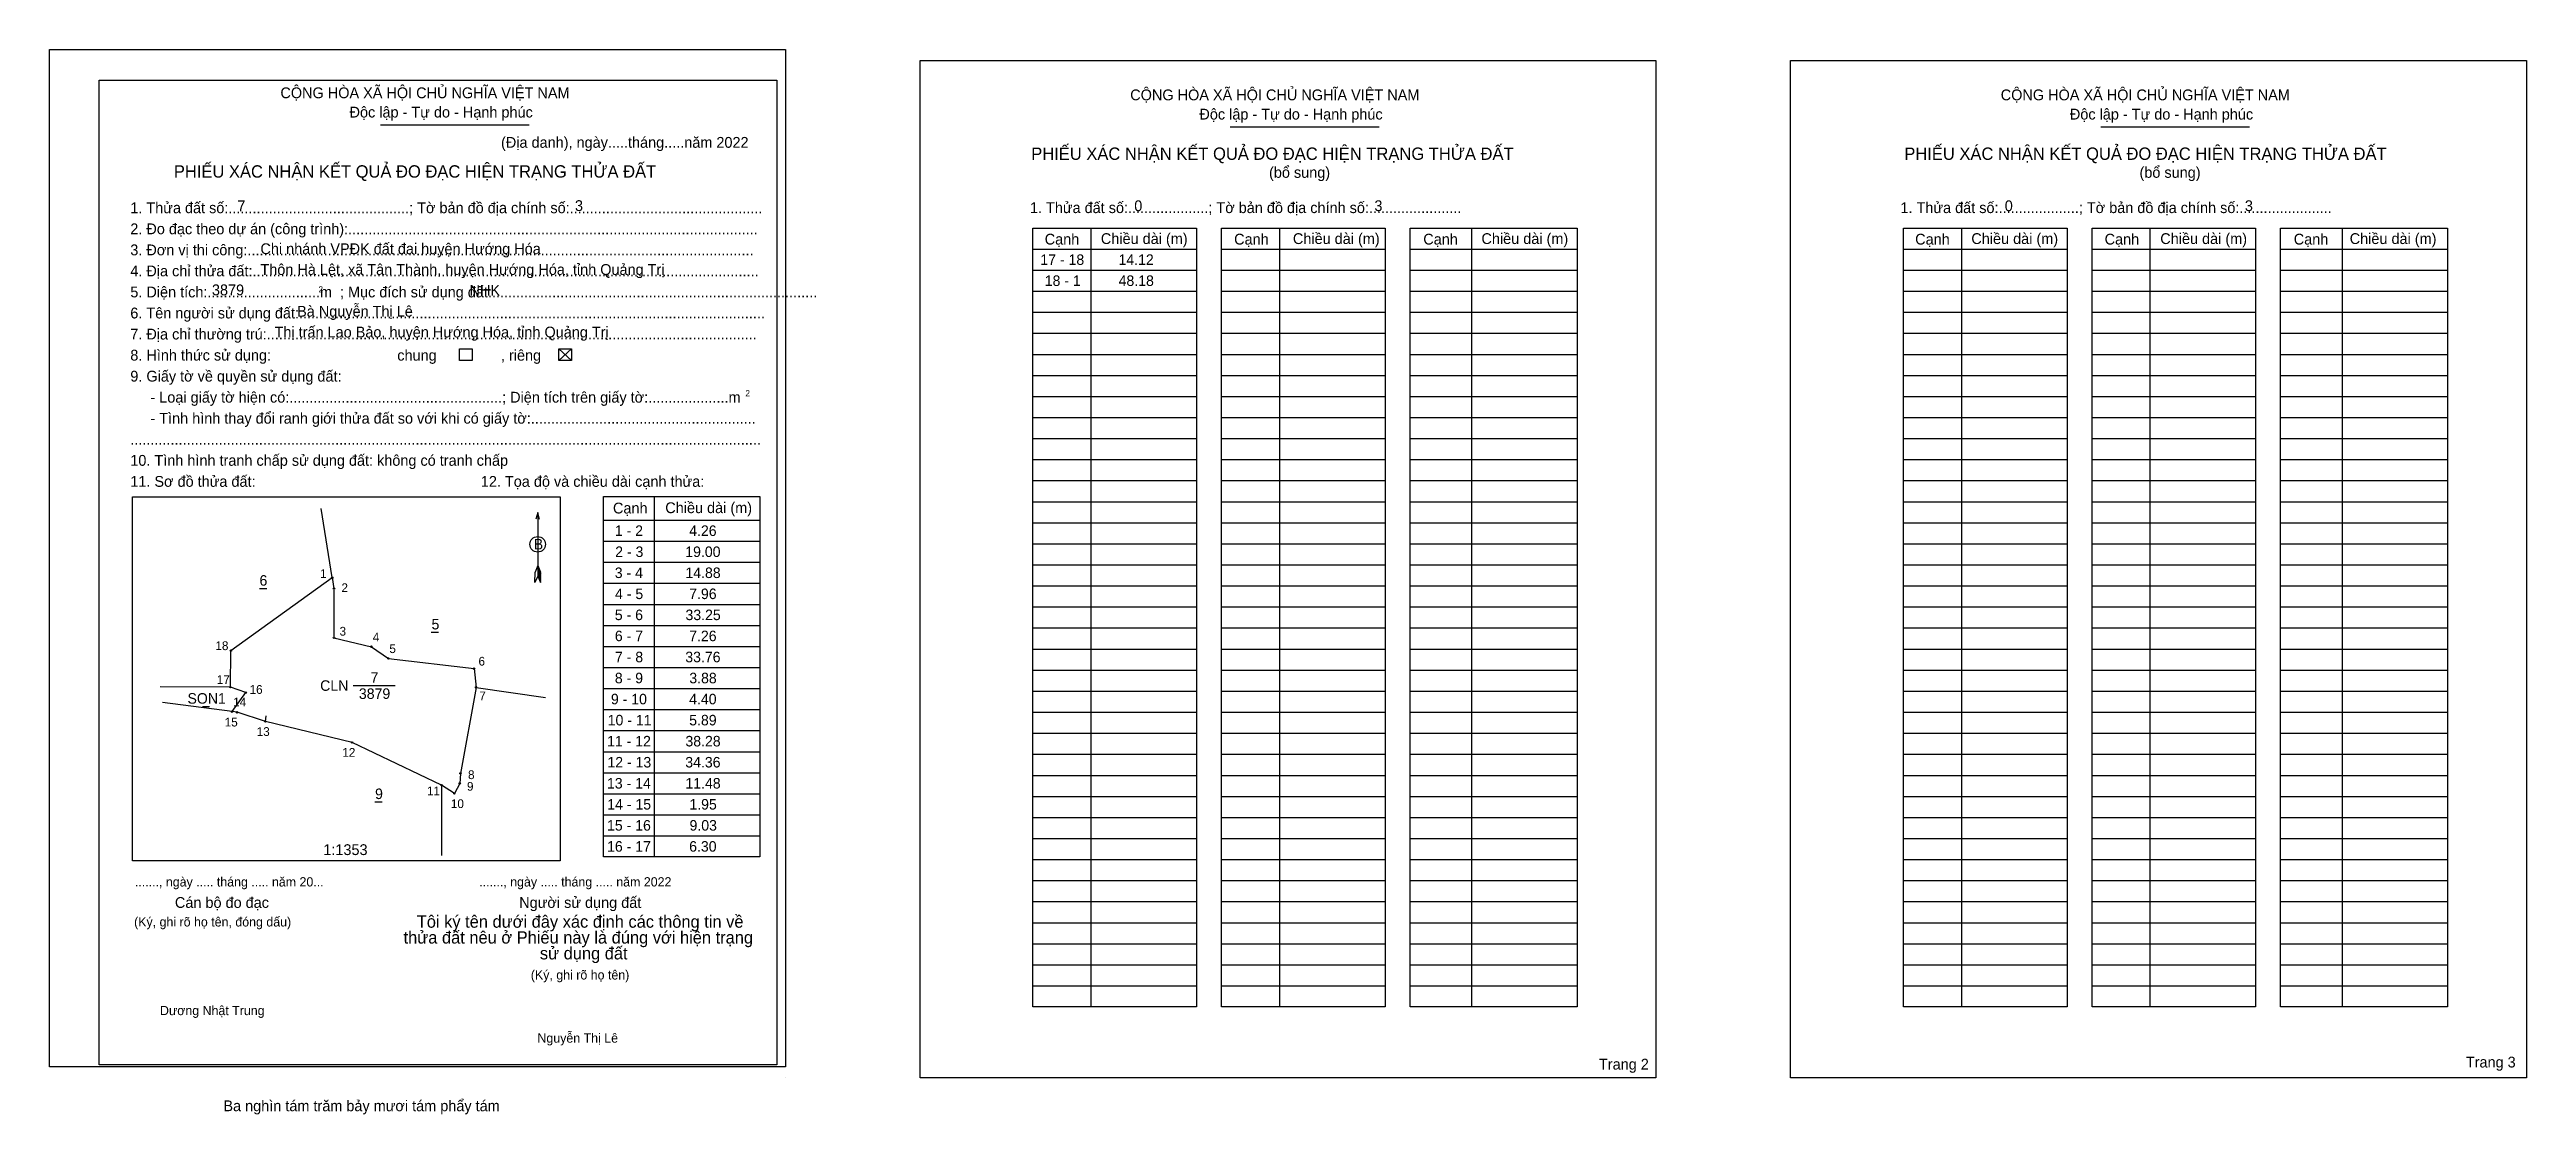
# Model space of a CAD drawing. Extents: x 538762 to 539718, y 1838545 to 1838956.
import ezdxf

# ---------------------------------------------------------------- set-up
doc = ezdxf.new("R2010")
doc.units = 0
for name, color, linetype in [('Level 1', 7, 'Continuous'), ('Level 10', 7, 'Continuous'), ('Level 11', 7, 'Continuous'), ('Level 13', 7, 'Continuous'), ('Level 2', 7, 'Continuous'), ('Level 27', 7, 'Continuous'), ('Level 29', 7, 'Continuous'), ('Level 3', 7, 'Continuous'), ('Level 36', 7, 'Continuous'), ('Level 48', 7, 'Continuous'), ('Level 50', 7, 'Continuous'), ('Level 52', 7, 'Continuous'), ('Level 6', 7, 'Continuous'), ('Level 9', 7, 'Continuous')]:
    doc.layers.add(name, color=color, linetype=linetype)

msp = doc.modelspace()

# ---------------------------------------------------------------- linework, layer by layer
at = {"layer": 'Level 1'}
for p, q in [((538762.29, 1838951.85), (538762.29, 1838951.85)), ((539098.06, 1838951.85), (539098.06, 1838951.85)), ((538889.93, 1838926.95), (538947.34, 1838926.95)), ((539217.74, 1838926.16), (539275.15, 1838926.16)), ((539553.52, 1838926.16), (539610.93, 1838926.16)), ((539163.98, 1838887.13), (539163.98, 1838586.54)), ((539236.71, 1838887.13), (539236.71, 1838586.54)), ((539310.8, 1838887.13), (539310.8, 1838586.54)), ((539499.76, 1838887.13), (539499.76, 1838586.54)), ((539572.49, 1838887.13), (539572.49, 1838586.54)), ((539646.58, 1838887.13), (539646.58, 1838586.54)), ((539141.64, 1838879), (539204.74, 1838879)), ((539214.37, 1838879), (539277.47, 1838879)), ((539287.11, 1838879), (539351.56, 1838879)), ((539477.42, 1838879), (539540.52, 1838879)), ((539550.15, 1838879), (539613.25, 1838879)), ((539622.88, 1838879), (539687.33, 1838879)), ((539141.64, 1838870.88), (539204.74, 1838870.88)), ((539214.37, 1838870.88), (539277.47, 1838870.88)), ((539287.11, 1838870.88), (539351.56, 1838870.88)), ((539477.42, 1838870.88), (539540.52, 1838870.88)), ((539550.15, 1838870.88), (539613.25, 1838870.88)), ((539622.88, 1838870.88), (539687.33, 1838870.88)), ((539141.64, 1838862.75), (539204.74, 1838862.75)), ((539214.37, 1838862.75), (539277.47, 1838862.75)), ((539287.11, 1838862.75), (539351.56, 1838862.75)), ((539477.42, 1838862.75), (539540.52, 1838862.75)), ((539550.15, 1838862.75), (539613.25, 1838862.75)), ((539622.88, 1838862.75), (539687.33, 1838862.75)), ((539141.64, 1838854.63), (539204.74, 1838854.63)), ((539141.64, 1838846.51), (539204.74, 1838846.51)), ((539214.37, 1838854.63), (539277.47, 1838854.63)), ((539214.37, 1838846.51), (539277.47, 1838846.51)), ((539287.11, 1838854.63), (539351.56, 1838854.63)), ((539287.11, 1838846.51), (539351.56, 1838846.51)), ((539477.42, 1838854.63), (539540.52, 1838854.63)), ((539477.42, 1838846.51), (539540.52, 1838846.51)), ((539550.15, 1838854.63), (539613.25, 1838854.63)), ((539550.15, 1838846.51), (539613.25, 1838846.51)), ((539622.88, 1838854.63), (539687.33, 1838854.63)), ((539622.88, 1838846.51), (539687.33, 1838846.51)), ((538958.73, 1838840.49), (538963.61, 1838835.95)), ((538958.73, 1838835.95), (538963.61, 1838840.49)), ((539141.64, 1838838.38), (539204.74, 1838838.38)), ((539214.37, 1838838.38), (539277.47, 1838838.38)), ((539287.11, 1838838.38), (539351.56, 1838838.38)), ((539477.42, 1838838.38), (539540.52, 1838838.38)), ((539550.15, 1838838.38), (539613.25, 1838838.38)), ((539622.88, 1838838.38), (539687.33, 1838838.38)), ((539141.64, 1838830.26), (539204.74, 1838830.26)), ((539214.37, 1838830.26), (539277.47, 1838830.26)), ((539287.11, 1838830.26), (539351.56, 1838830.26)), ((539477.42, 1838830.26), (539540.52, 1838830.26)), ((539550.15, 1838830.26), (539613.25, 1838830.26)), ((539622.88, 1838830.26), (539687.33, 1838830.26)), ((539141.64, 1838822.13), (539204.74, 1838822.13)), ((539214.37, 1838822.13), (539277.47, 1838822.13)), ((539287.11, 1838822.13), (539351.56, 1838822.13)), ((539477.42, 1838822.13), (539540.52, 1838822.13)), ((539550.15, 1838822.13), (539613.25, 1838822.13)), ((539622.88, 1838822.13), (539687.33, 1838822.13)), ((539141.64, 1838814.01), (539204.74, 1838814.01)), ((539214.37, 1838814.01), (539277.47, 1838814.01)), ((539287.11, 1838814.01), (539351.56, 1838814.01)), ((539477.42, 1838814.01), (539540.52, 1838814.01)), ((539550.15, 1838814.01), (539613.25, 1838814.01)), ((539622.88, 1838814.01), (539687.33, 1838814.01)), ((539141.64, 1838805.89), (539204.74, 1838805.89)), ((539214.37, 1838805.89), (539277.47, 1838805.89)), ((539287.11, 1838805.89), (539351.56, 1838805.89)), ((539477.42, 1838805.89), (539540.52, 1838805.89)), ((539550.15, 1838805.89), (539613.25, 1838805.89)), ((539622.88, 1838805.89), (539687.33, 1838805.89)), ((539141.64, 1838797.76), (539204.74, 1838797.76)), ((539141.64, 1838789.64), (539204.74, 1838789.64)), ((539214.37, 1838797.76), (539277.47, 1838797.76)), ((539214.37, 1838789.64), (539277.47, 1838789.64)), ((539287.11, 1838797.76), (539351.56, 1838797.76)), ((539287.11, 1838789.64), (539351.56, 1838789.64)), ((539477.42, 1838797.76), (539540.52, 1838797.76)), ((539477.42, 1838789.64), (539540.52, 1838789.64)), ((539550.15, 1838797.76), (539613.25, 1838797.76)), ((539550.15, 1838789.64), (539613.25, 1838789.64)), ((539622.88, 1838797.76), (539687.33, 1838797.76)), ((539622.88, 1838789.64), (539687.33, 1838789.64)), ((538794.26, 1838783.42), (538794.26, 1838783.42)), ((538995.47, 1838783.46), (538995.47, 1838644.41)), ((539141.64, 1838781.51), (539204.74, 1838781.51)), ((539214.37, 1838781.51), (539277.47, 1838781.51)), ((539287.11, 1838781.51), (539351.56, 1838781.51)), ((539477.42, 1838781.51), (539540.52, 1838781.51)), ((539550.15, 1838781.51), (539613.25, 1838781.51)), ((539622.88, 1838781.51), (539687.33, 1838781.51)), ((538950.58, 1838777.35), (538950.58, 1838752.77)), ((538975.97, 1838774.39), (539036.22, 1838774.39)), ((539141.64, 1838773.39), (539204.74, 1838773.39)), ((539214.37, 1838773.39), (539277.47, 1838773.39)), ((539287.11, 1838773.39), (539351.56, 1838773.39)), ((539477.42, 1838773.39), (539540.52, 1838773.39)), ((539550.15, 1838773.39), (539613.25, 1838773.39)), ((539622.88, 1838773.39), (539687.33, 1838773.39)), ((538975.97, 1838766.27), (539036.22, 1838766.27)), ((539141.64, 1838765.27), (539204.74, 1838765.27)), ((539214.37, 1838765.27), (539277.47, 1838765.27)), ((539287.11, 1838765.27), (539351.56, 1838765.27)), ((539477.42, 1838765.27), (539540.52, 1838765.27)), ((539550.15, 1838765.27), (539613.25, 1838765.27)), ((539622.88, 1838765.27), (539687.33, 1838765.27)), ((538949.5, 1838750.27), (538949.55, 1838754.33)), ((538950.58, 1838752.77), (538949.5, 1838750.27)), ((538950.58, 1838756.83), (538949.55, 1838754.33)), ((538950.58, 1838756.83), (538951.62, 1838754.33)), ((538950.58, 1838756.48), (538951.62, 1838753.96)), ((538950.58, 1838756.13), (538951.62, 1838753.61)), ((538950.58, 1838755.78), (538951.64, 1838753.25)), ((538950.58, 1838755.41), (538951.64, 1838752.88)), ((538950.58, 1838755.06), (538951.64, 1838752.52)), ((538950.58, 1838754.71), (538951.64, 1838752.15)), ((538950.58, 1838754.36), (538951.65, 1838751.78)), ((538950.58, 1838754), (538951.65, 1838751.42)), ((538950.58, 1838753.65), (538951.65, 1838751.05)), ((538950.58, 1838753.3), (538951.67, 1838750.7)), ((538950.58, 1838752.77), (538951.67, 1838750.27)), ((538951.67, 1838750.27), (538951.62, 1838754.33)), ((538975.97, 1838758.14), (539036.22, 1838758.14)), ((539141.64, 1838757.14), (539204.74, 1838757.14)), ((539214.37, 1838757.14), (539277.47, 1838757.14)), ((539287.11, 1838757.14), (539351.56, 1838757.14)), ((539477.42, 1838757.14), (539540.52, 1838757.14)), ((539550.15, 1838757.14), (539613.25, 1838757.14)), ((539622.88, 1838757.14), (539687.33, 1838757.14)), ((538975.97, 1838750.02), (539036.22, 1838750.02)), ((538975.97, 1838741.89), (539036.22, 1838741.89)), ((539141.64, 1838749.02), (539204.74, 1838749.02)), ((539141.64, 1838740.89), (539204.74, 1838740.89)), ((539214.37, 1838749.02), (539277.47, 1838749.02)), ((539214.37, 1838740.89), (539277.47, 1838740.89)), ((539287.11, 1838749.02), (539351.56, 1838749.02)), ((539287.11, 1838740.89), (539351.56, 1838740.89)), ((539477.42, 1838749.02), (539540.52, 1838749.02)), ((539477.42, 1838740.89), (539540.52, 1838740.89)), ((539550.15, 1838749.02), (539613.25, 1838749.02)), ((539550.15, 1838740.89), (539613.25, 1838740.89)), ((539622.88, 1838749.02), (539687.33, 1838749.02)), ((539622.88, 1838740.89), (539687.33, 1838740.89)), ((538975.97, 1838733.77), (539036.22, 1838733.77)), ((539141.64, 1838732.77), (539204.74, 1838732.77)), ((539214.37, 1838732.77), (539277.47, 1838732.77)), ((539287.11, 1838732.77), (539351.56, 1838732.77)), ((539477.42, 1838732.77), (539540.52, 1838732.77)), ((539550.15, 1838732.77), (539613.25, 1838732.77)), ((539622.88, 1838732.77), (539687.33, 1838732.77)), ((538975.97, 1838725.65), (539036.22, 1838725.65)), ((539141.64, 1838724.65), (539204.74, 1838724.65)), ((539214.37, 1838724.65), (539277.47, 1838724.65)), ((539287.11, 1838724.65), (539351.56, 1838724.65)), ((539477.42, 1838724.65), (539540.52, 1838724.65)), ((539550.15, 1838724.65), (539613.25, 1838724.65)), ((539622.88, 1838724.65), (539687.33, 1838724.65)), ((538975.97, 1838717.52), (539036.22, 1838717.52)), ((539141.64, 1838716.52), (539204.74, 1838716.52)), ((539214.37, 1838716.52), (539277.47, 1838716.52)), ((539287.11, 1838716.52), (539351.56, 1838716.52)), ((539477.42, 1838716.52), (539540.52, 1838716.52)), ((539550.15, 1838716.52), (539613.25, 1838716.52)), ((539622.88, 1838716.52), (539687.33, 1838716.52)), ((538975.97, 1838709.4), (539036.22, 1838709.4)), ((539141.64, 1838708.4), (539204.74, 1838708.4)), ((539214.37, 1838708.4), (539277.47, 1838708.4)), ((539287.11, 1838708.4), (539351.56, 1838708.4)), ((539477.42, 1838708.4), (539540.52, 1838708.4)), ((539550.15, 1838708.4), (539613.25, 1838708.4)), ((539622.88, 1838708.4), (539687.33, 1838708.4)), ((538975.97, 1838701.27), (539036.22, 1838701.27)), ((538975.97, 1838693.15), (539036.22, 1838693.15)), ((539141.64, 1838700.27), (539204.74, 1838700.27)), ((539214.37, 1838700.27), (539277.47, 1838700.27)), ((539287.11, 1838700.27), (539351.56, 1838700.27)), ((539477.42, 1838700.27), (539540.52, 1838700.27)), ((539550.15, 1838700.27), (539613.25, 1838700.27)), ((539622.88, 1838700.27), (539687.33, 1838700.27)), ((538975.97, 1838685.03), (539036.22, 1838685.03)), ((539141.64, 1838692.15), (539204.74, 1838692.15)), ((539141.64, 1838684.03), (539204.74, 1838684.03)), ((539214.37, 1838692.15), (539277.47, 1838692.15)), ((539214.37, 1838684.03), (539277.47, 1838684.03)), ((539287.11, 1838692.15), (539351.56, 1838692.15)), ((539287.11, 1838684.03), (539351.56, 1838684.03)), ((539477.42, 1838692.15), (539540.52, 1838692.15)), ((539477.42, 1838684.03), (539540.52, 1838684.03)), ((539550.15, 1838692.15), (539613.25, 1838692.15)), ((539550.15, 1838684.03), (539613.25, 1838684.03)), ((539622.88, 1838692.15), (539687.33, 1838692.15)), ((539622.88, 1838684.03), (539687.33, 1838684.03)), ((538975.97, 1838676.9), (539036.22, 1838676.9)), ((539141.64, 1838675.9), (539204.74, 1838675.9)), ((539214.37, 1838675.9), (539277.47, 1838675.9)), ((539287.11, 1838675.9), (539351.56, 1838675.9)), ((539477.42, 1838675.9), (539540.52, 1838675.9)), ((539550.15, 1838675.9), (539613.25, 1838675.9)), ((539622.88, 1838675.9), (539687.33, 1838675.9)), ((538975.97, 1838668.78), (539036.22, 1838668.78)), ((539141.64, 1838667.78), (539204.74, 1838667.78)), ((539214.37, 1838667.78), (539277.47, 1838667.78)), ((539287.11, 1838667.78), (539351.56, 1838667.78)), ((539477.42, 1838667.78), (539540.52, 1838667.78)), ((539550.15, 1838667.78), (539613.25, 1838667.78)), ((539622.88, 1838667.78), (539687.33, 1838667.78)), ((538975.97, 1838660.65), (539036.22, 1838660.65)), ((539141.64, 1838659.65), (539204.74, 1838659.65)), ((539214.37, 1838659.65), (539277.47, 1838659.65)), ((539287.11, 1838659.65), (539351.56, 1838659.65)), ((539477.42, 1838659.65), (539540.52, 1838659.65)), ((539550.15, 1838659.65), (539613.25, 1838659.65)), ((539622.88, 1838659.65), (539687.33, 1838659.65)), ((538975.97, 1838652.53), (539036.22, 1838652.53)), ((539141.64, 1838651.53), (539204.74, 1838651.53)), ((539214.37, 1838651.53), (539277.47, 1838651.53)), ((539287.11, 1838651.53), (539351.56, 1838651.53)), ((539477.42, 1838651.53), (539540.52, 1838651.53)), ((539550.15, 1838651.53), (539613.25, 1838651.53)), ((539622.88, 1838651.53), (539687.33, 1838651.53)), ((538959.27, 1838642.85), (538959.27, 1838642.85)), ((539141.64, 1838643.41), (539204.74, 1838643.41)), ((539214.37, 1838643.41), (539277.47, 1838643.41)), ((539287.11, 1838643.41), (539351.56, 1838643.41)), ((539477.42, 1838643.41), (539540.52, 1838643.41)), ((539550.15, 1838643.41), (539613.25, 1838643.41)), ((539622.88, 1838643.41), (539687.33, 1838643.41)), ((539141.64, 1838635.28), (539204.74, 1838635.28)), ((539141.64, 1838627.16), (539204.74, 1838627.16)), ((539214.37, 1838635.28), (539277.47, 1838635.28)), ((539214.37, 1838627.16), (539277.47, 1838627.16)), ((539287.11, 1838635.28), (539351.56, 1838635.28)), ((539287.11, 1838627.16), (539351.56, 1838627.16)), ((539477.42, 1838635.28), (539540.52, 1838635.28)), ((539477.42, 1838627.16), (539540.52, 1838627.16)), ((539550.15, 1838635.28), (539613.25, 1838635.28)), ((539550.15, 1838627.16), (539613.25, 1838627.16)), ((539622.88, 1838635.28), (539687.33, 1838635.28)), ((539622.88, 1838627.16), (539687.33, 1838627.16)), ((539141.64, 1838619.03), (539204.74, 1838619.03)), ((539214.37, 1838619.03), (539277.47, 1838619.03)), ((539287.11, 1838619.03), (539351.56, 1838619.03)), ((539477.42, 1838619.03), (539540.52, 1838619.03)), ((539550.15, 1838619.03), (539613.25, 1838619.03)), ((539622.88, 1838619.03), (539687.33, 1838619.03)), ((539141.64, 1838610.91), (539204.74, 1838610.91)), ((539214.37, 1838610.91), (539277.47, 1838610.91)), ((539287.11, 1838610.91), (539351.56, 1838610.91)), ((539477.42, 1838610.91), (539540.52, 1838610.91)), ((539550.15, 1838610.91), (539613.25, 1838610.91)), ((539622.88, 1838610.91), (539687.33, 1838610.91)), ((539141.64, 1838602.79), (539204.74, 1838602.79)), ((539214.37, 1838602.79), (539277.47, 1838602.79)), ((539287.11, 1838602.79), (539351.56, 1838602.79)), ((539477.42, 1838602.79), (539540.52, 1838602.79)), ((539550.15, 1838602.79), (539613.25, 1838602.79)), ((539622.88, 1838602.79), (539687.33, 1838602.79)), ((539141.64, 1838594.66), (539204.74, 1838594.66)), ((539214.37, 1838594.66), (539277.47, 1838594.66)), ((539287.11, 1838594.66), (539351.56, 1838594.66)), ((539477.42, 1838594.66), (539540.52, 1838594.66)), ((539550.15, 1838594.66), (539613.25, 1838594.66)), ((539622.88, 1838594.66), (539687.33, 1838594.66)), ((539046.19, 1838559.19), (539046.19, 1838559.19)), ((539381.95, 1838559.19), (539381.95, 1838559.19))]:
    msp.add_line(p, q, dxfattribs=at)
for points in [[(539141.64, 1838887.13), (539204.74, 1838887.13), (539204.74, 1838586.54), (539141.64, 1838586.54)], [(539214.37, 1838887.13), (539277.47, 1838887.13), (539277.47, 1838586.54), (539214.37, 1838586.54)], [(539287.11, 1838887.13), (539351.56, 1838887.13), (539351.56, 1838586.54), (539287.11, 1838586.54)], [(539477.42, 1838887.13), (539540.52, 1838887.13), (539540.52, 1838586.54), (539477.42, 1838586.54)], [(539550.15, 1838887.13), (539613.25, 1838887.13), (539613.25, 1838586.54), (539550.15, 1838586.54)], [(539622.88, 1838887.13), (539687.33, 1838887.13), (539687.33, 1838586.54), (539622.88, 1838586.54)], [(538794.26, 1838783.42), (538959.27, 1838783.42), (538959.27, 1838642.85), (538794.26, 1838642.85)], [(538975.97, 1838783.46), (539036.22, 1838783.46), (539036.22, 1838644.41), (538975.97, 1838644.41)]]:
    msp.add_lwpolyline(points, close=True, dxfattribs=at)
msp.add_lwpolyline([(538951.29, 1838774.73), (538950.58, 1838777.35), (538949.88, 1838774.73)], dxfattribs=at)
msp.add_circle((538950.58, 1838765.06), 3, dxfattribs=at)
at = {"layer": 'Level 10'}
msp.add_lwpolyline([(538834.65, 1838700.22), (538832.72, 1838700.48), (538837.97, 1838707.82), (538832.04, 1838709.94), (538832.22, 1838724.06), (538871.33, 1838752.2), (538872, 1838748), (538872, 1838729), (538886.47, 1838725.55), (538893, 1838721), (538926.02, 1838717.08), (538926.82, 1838709.86), (538920.79, 1838676.64), (538920.54, 1838672.77), (538918.47, 1838668.89), (538913.5, 1838672.06), (538878.97, 1838688.58), (538845.58, 1838696.7)], close=True, dxfattribs=at)
at = {"layer": 'Level 11'}
for centre in [(538871.33, 1838752.2), (538872, 1838748), (538832.22, 1838724.06), (538872, 1838729), (538886.47, 1838725.55), (538893, 1838721), (538926.02, 1838717.08), (538832.04, 1838709.94), (538837.97, 1838707.82), (538926.82, 1838709.86), (538832.72, 1838700.48), (538834.65, 1838700.22), (538834.65, 1838700.22), (538845.58, 1838696.7), (538878.97, 1838688.58), (538920.79, 1838676.64), (538913.5, 1838672.06), (538918.47, 1838668.89), (538920.54, 1838672.77)]:
    msp.add_circle(centre, 0.271, dxfattribs=at)
at = {"layer": 'Level 2'}
for points in [[(538762.28, 1838956.04), (539046.18, 1838956.04), (539046.18, 1838563.38), (538762.28, 1838563.38)], [(539098.06, 1838951.85), (539381.95, 1838951.85), (539381.95, 1838559.19), (539098.06, 1838559.19)], [(539433.84, 1838951.85), (539717.73, 1838951.85), (539717.73, 1838559.19), (539433.84, 1838559.19)]]:
    msp.add_lwpolyline(points, close=True, dxfattribs=at)
at = {"layer": 'Level 27'}
for p, q in [((538871.33, 1838752.2), (538867.07, 1838778.95)), ((538832.04, 1838709.94), (538804.96, 1838710.08)), ((538832.72, 1838700.48), (538805.88, 1838704.06)), ((538926.82, 1838709.86), (538953.61, 1838705.93)), ((538913.5, 1838672.06), (538913.5, 1838644.98))]:
    msp.add_line(p, q, dxfattribs=at)
at = {"layer": 'Level 29'}
msp.add_lwpolyline([(538845.58, 1838696.7), (538845.87, 1838698.88)], dxfattribs=at)
at = {"layer": 'Level 3'}
msp.add_lwpolyline([(538781.47, 1838944.27), (539042.8, 1838944.27), (539042.8, 1838564.11), (538781.47, 1838564.11)], close=True, dxfattribs=at)
at = {"layer": 'Level 50'}
for points in [[(538920.37, 1838840.49), (538925.25, 1838840.49), (538925.25, 1838835.95), (538920.37, 1838835.95)], [(538958.73, 1838840.49), (538963.61, 1838840.49), (538963.61, 1838835.95), (538958.73, 1838835.95)]]:
    msp.add_lwpolyline(points, close=True, dxfattribs=at)
at = {"layer": 'Level 9'}
for p, q in [((538843.26, 1838748.02), (538846.06, 1838748.02)), ((538909.55, 1838731.14), (538912.35, 1838731.14)), ((538879.4, 1838710.55), (538895.58, 1838710.55)), ((538821.23, 1838702.47), (538824.04, 1838702.47)), ((538887.82, 1838665.66), (538890.62, 1838665.66))]:
    msp.add_line(p, q, dxfattribs=at)

# ---------------------------------------------------------------- texts
at = {"layer": 'Level 1'}
for s, height, p in [('CỘNG HÒA XÃ HỘI CHỦ NGHĨA VIỆT NAM', 4.1701, (538851.34, 1838937.24)), ('CỘNG HÒA XÃ HỘI CHỦ NGHĨA VIỆT NAM', 4.1701, (539179.15, 1838936.45)), ('CỘNG HÒA XÃ HỘI CHỦ NGHĨA VIỆT NAM', 4.1701, (539514.93, 1838936.45)), ('Độc lập - Tự do - Hạnh phúc', 4.1701, (538878.01, 1838929.8)), ('Độc lập - Tự do - Hạnh phúc', 4.1701, (539205.83, 1838929.01)), ('Độc lập - Tự do - Hạnh phúc', 4.1701, (539541.61, 1838929.01)), ('(Địa danh), ngày.....tháng.....năm 2022', 4.1701, (538936.44, 1838918.12)), ('PHIẾU XÁC NHẬN KẾT QUẢ ĐO ĐẠC HIỆN TRẠNG THỬA ĐẤT', 4.7663, (538810.24, 1838906.6)), ('PHIẾU XÁC NHẬN KẾT QUẢ ĐO ĐẠC HIỆN TRẠNG THỬA ĐẤT', 4.7663, (539140.97, 1838913.45)), ('PHIẾU XÁC NHẬN KẾT QUẢ ĐO ĐẠC HIỆN TRẠNG THỬA ĐẤT', 4.7663, (539477.74, 1838913.45)), ('(bổ sung)', 4.17, (539232.69, 1838906.53)), ('(bổ sung)', 4.17, (539568.47, 1838906.53)), ('1. Thửa đất số:.............................................; Tờ bản đồ địa chính số:................................................', 4.17008, (538793.44, 1838892.87)), ('1. Thửa đất số:....................; Tờ bản đồ địa chính số:.......................', 4.1701, (539140.47, 1838892.91)), ('1. Thửa đất số:....................; Tờ bản đồ địa chính số:.......................', 4.1701, (539476.25, 1838892.91)), ('2. Đo đạc theo dự án (công trình):......................................................................................................', 4.17008, (538793.44, 1838884.74)), ('Cạnh', 4.17, (539146.16, 1838880.76)), ('Chiều dài (m)', 4.1701, (539167.82, 1838880.97)), ('Cạnh', 4.17, (539219.23, 1838880.76)), ('Chiều dài (m)', 4.1701, (539241.9, 1838880.97)), ('Cạnh', 4.17, (539292.19, 1838880.76)), ('Chiều dài (m)', 4.1701, (539314.63, 1838880.97)), ('Cạnh', 4.17, (539481.93, 1838880.76)), ('Chiều dài (m)', 4.1701, (539503.6, 1838880.97)), ('Cạnh', 4.17, (539555.01, 1838880.76)), ('Chiều dài (m)', 4.1701, (539576.48, 1838880.97)), ('Cạnh', 4.17, (539627.96, 1838880.76)), ('Chiều dài (m)', 4.1701, (539649.55, 1838880.97)), ('3. Đơn vị thi công:..............................................................................................................................', 4.17008, (538793.44, 1838876.62)), ('4. Địa chỉ thửa đất:..............................................................................................................................', 4.17008, (538793.44, 1838868.5)), ('5. Diện tích:............................m  ; Mục đích sử dụng đất:.................................................................................', 4.17008, (538793.44, 1838860.37)), ('6. Tên người sử dụng đất:....................................................................................................................', 4.17008, (538793.44, 1838852.25)), ('2', 2.38, (538866.01, 1838862.27)), ('7. Địa chỉ thường trú:..........................................................................................................................', 4.17008, (538793.44, 1838844.12)), ('chung                , riêng', 4.1701, (538896.42, 1838835.96)), ('9. Giấy tờ về quyền sử dụng đất:', 4.1701, (538793.44, 1838827.88)), ('     - Loại giấy tờ hiện có:.....................................................; Diện tích trên giấy tờ:....................m', 4.17008, (538793.44, 1838819.75)), ('2', 2.38, (539030.7, 1838822.19)), ('     - Tình hình thay đổi ranh giới thửa đất so với khi có giấy tờ:........................................................', 4.17008, (538793.44, 1838811.63)), ('10. Tình hình tranh chấp sử dụng đất: không có tranh chấp', 4.1701, (538793.44, 1838795.38)), ('.............................................................................................................................................................', 4.17008, (538793.44, 1838803.5)), ('11. Sơ đồ thửa đất:', 4.1701, (538793.44, 1838787.26)), ('12. Tọa độ và chiều dài cạnh thửa:', 4.1701, (538928.65, 1838787.26)), ('Cạnh', 4.17, (538979.63, 1838776.97)), ('Chiều dài (m)', 4.1701, (538999.8, 1838777.1)), ('B', 4.06, (538949.08, 1838763.09)), ('......., ngày ..... tháng ..... năm 20...', 3.5746, (538795.21, 1838633)), ('......., ngày ..... tháng ..... năm 2022', 3.5746, (538928.03, 1838633)), ('Cán bộ đo đạc', 4.1701, (538810.65, 1838624.74)), ('Người sử dụng đất', 4.1701, (538943.46, 1838624.74)), ('(Ký, ghi rõ họ tên, đóng dấu)', 3.5746, (538794.9, 1838617.56)), ('Tôi ký tên dưới đây xác định các thông tin về', 4.7387, (538903.93, 1838617.09)), ('thửa đất nêu ở Phiếu này là đúng với hiện trạng', 4.7387, (538898.85, 1838610.97)), ('sử dụng đất', 4.7387, (538951.43, 1838604.86)), ('(Ký, ghi rõ họ tên)', 3.5746, (538947.93, 1838597.1)), ('Dương Nhật Trung', 3.5746, (538804.89, 1838583.35)), ('Nguyễn Thị Lê', 3.5746, (538950.49, 1838572.72)), ('Trang 2', 4.17, (539359.97, 1838562.33)), ('Trang 3', 4.17, (539694.35, 1838563.14))]:
    msp.add_text(s, height=height, dxfattribs=at).set_placement(p)
at = {"layer": 'Level 13'}
for s, height, p in [('CLN', 4.062, (538866.68, 1838708.52)), ('7', 4.06, (538886.12, 1838711.63)), ('3879', 4.062, (538881.62, 1838705.4))]:
    msp.add_text(s, height=height, dxfattribs=at).set_placement(p)
at = {"layer": 'Level 36'}
for s, height, p in [('6', 4.06, (538843.27, 1838749.11)), ('5', 4.06, (538909.64, 1838732.22)), ('SON1', 4.062, (538815.5, 1838703.56)), ('9', 4.06, (538887.85, 1838666.75))]:
    msp.add_text(s, height=height, dxfattribs=at).set_placement(p)
at = {"layer": 'Level 48'}
msp.add_text('8. Hình thức sử dụng:', height=4.1702, dxfattribs=at).set_placement((538793.44, 1838836))
at = {"layer": 'Level 52'}
for s, p in [('17 - 18', (539144.48, 1838872.91)), ('14.12', (539174.62, 1838872.91)), ('18 - 1', (539146.18, 1838864.79)), ('48.18', (539174.67, 1838864.79)), ('1 - 2', (538980.34, 1838768.3)), ('4.26', (539009.02, 1838768.3)), ('2 - 3', (538980.47, 1838760.17)), ('19.00', (539007.51, 1838760.17)), ('3 - 4', (538980.32, 1838752.05)), ('14.88', (539007.57, 1838752.05)), ('4 - 5', (538980.42, 1838743.93)), ('7.96', (539009.02, 1838743.93)), ('5 - 6', (538980.34, 1838735.8)), ('6 - 7', (538980.35, 1838727.68)), ('33.25', (539007.6, 1838735.8)), ('7.26', (539009.02, 1838727.68)), ('7 - 8', (538980.39, 1838719.55)), ('33.76', (539007.52, 1838719.55)), ('8 - 9', (538980.35, 1838711.43)), ('3.88', (539009.07, 1838711.43)), ('9 - 10', (538978.83, 1838703.31)), ('4.40', (539009.01, 1838703.31)), ('10 - 11', (538977.59, 1838695.18)), ('5.89', (539009.03, 1838695.18)), ('11 - 12', (538977.34, 1838687.06)), ('38.28', (539007.57, 1838687.06)), ('13 - 14', (538977.32, 1838670.81)), ('12 - 13', (538977.47, 1838678.93)), ('34.36', (539007.52, 1838678.93)), ('11.48', (539007.57, 1838670.81)), ('14 - 15', (538977.42, 1838662.69)), ('1.95', (539009.1, 1838662.69)), ('15 - 16', (538977.33, 1838654.56)), ('9.03', (539009.15, 1838654.56)), ('16 - 17', (538977.35, 1838646.44)), ('6.30', (539009.01, 1838646.44))]:
    msp.add_text(s, height=4.062, dxfattribs=at).set_placement(p)
at = {"layer": 'Level 6'}
for s, height, p in [('7', 4.17, (538834.74, 1838893.64)), ('3', 4.17, (538964.96, 1838893.71)), ('0', 4.17, (539180.71, 1838893.64)), ('3', 4.17, (539273.34, 1838893.67)), ('0', 4.17, (539516.49, 1838893.64)), ('3', 4.17, (539609.12, 1838893.67)), ('Chi nhánh VPĐK đất đai huyện Hướng Hóa', 4.1703, (538843.63, 1838877.06)), ('3879', 4.17, (538824.93, 1838861.19)), ('Thôn Hà Lệt, xã Tân Thành, huyện Hướng Hóa, tỉnh Quảng Trị', 4.1703, (538843.63, 1838869.05)), ('NHK', 4.17, (538924.29, 1838861.02)), ('Bà Nguyễn Thị Lê', 4.1703, (538857.78, 1838852.92)), ('Thị trấn Lao Bảo, huyện Hướng Hóa, tỉnh Quảng Trị', 4.1703, (538849.08, 1838844.9)), ('1:1353', 4.17, (538867.9, 1838645.13)), ('Ba nghìn tám trăm bảy mươi tám phẩy tám', 4.1703, (538829.36, 1838546.26))]:
    msp.add_text(s, height=height, dxfattribs=at).set_placement(p)
at = {"layer": 'Level 9'}
for s, height, p in [('1', 3.38, (538866.64, 1838752.07)), ('2', 3.38, (538874.9, 1838746.63)), ('3', 3.38, (538874.15, 1838729.82)), ('18', 3.385, (538826.26, 1838724.24)), ('4', 3.38, (538886.97, 1838727.56)), ('5', 3.38, (538893.36, 1838723.1)), ('6', 3.38, (538927.75, 1838718.25)), ('17', 3.385, (538826.8, 1838711.15)), ('14', 3.385, (538833.13, 1838702.49)), ('16', 3.385, (538839.44, 1838707.34)), ('7', 3.38, (538928.05, 1838704.87)), ('15', 3.385, (538829.85, 1838694.76)), ('13', 3.385, (538842.18, 1838691.1)), ('12', 3.385, (538875.21, 1838683.06)), ('8', 3.38, (538923.71, 1838674.45)), ('11', 3.385, (538907.87, 1838668.2)), ('10', 3.385, (538917.09, 1838663.27)), ('9', 3.38, (538923.3, 1838669.96))]:
    msp.add_text(s, height=height, dxfattribs=at).set_placement(p)

doc.saveas('drawing.dxf')
